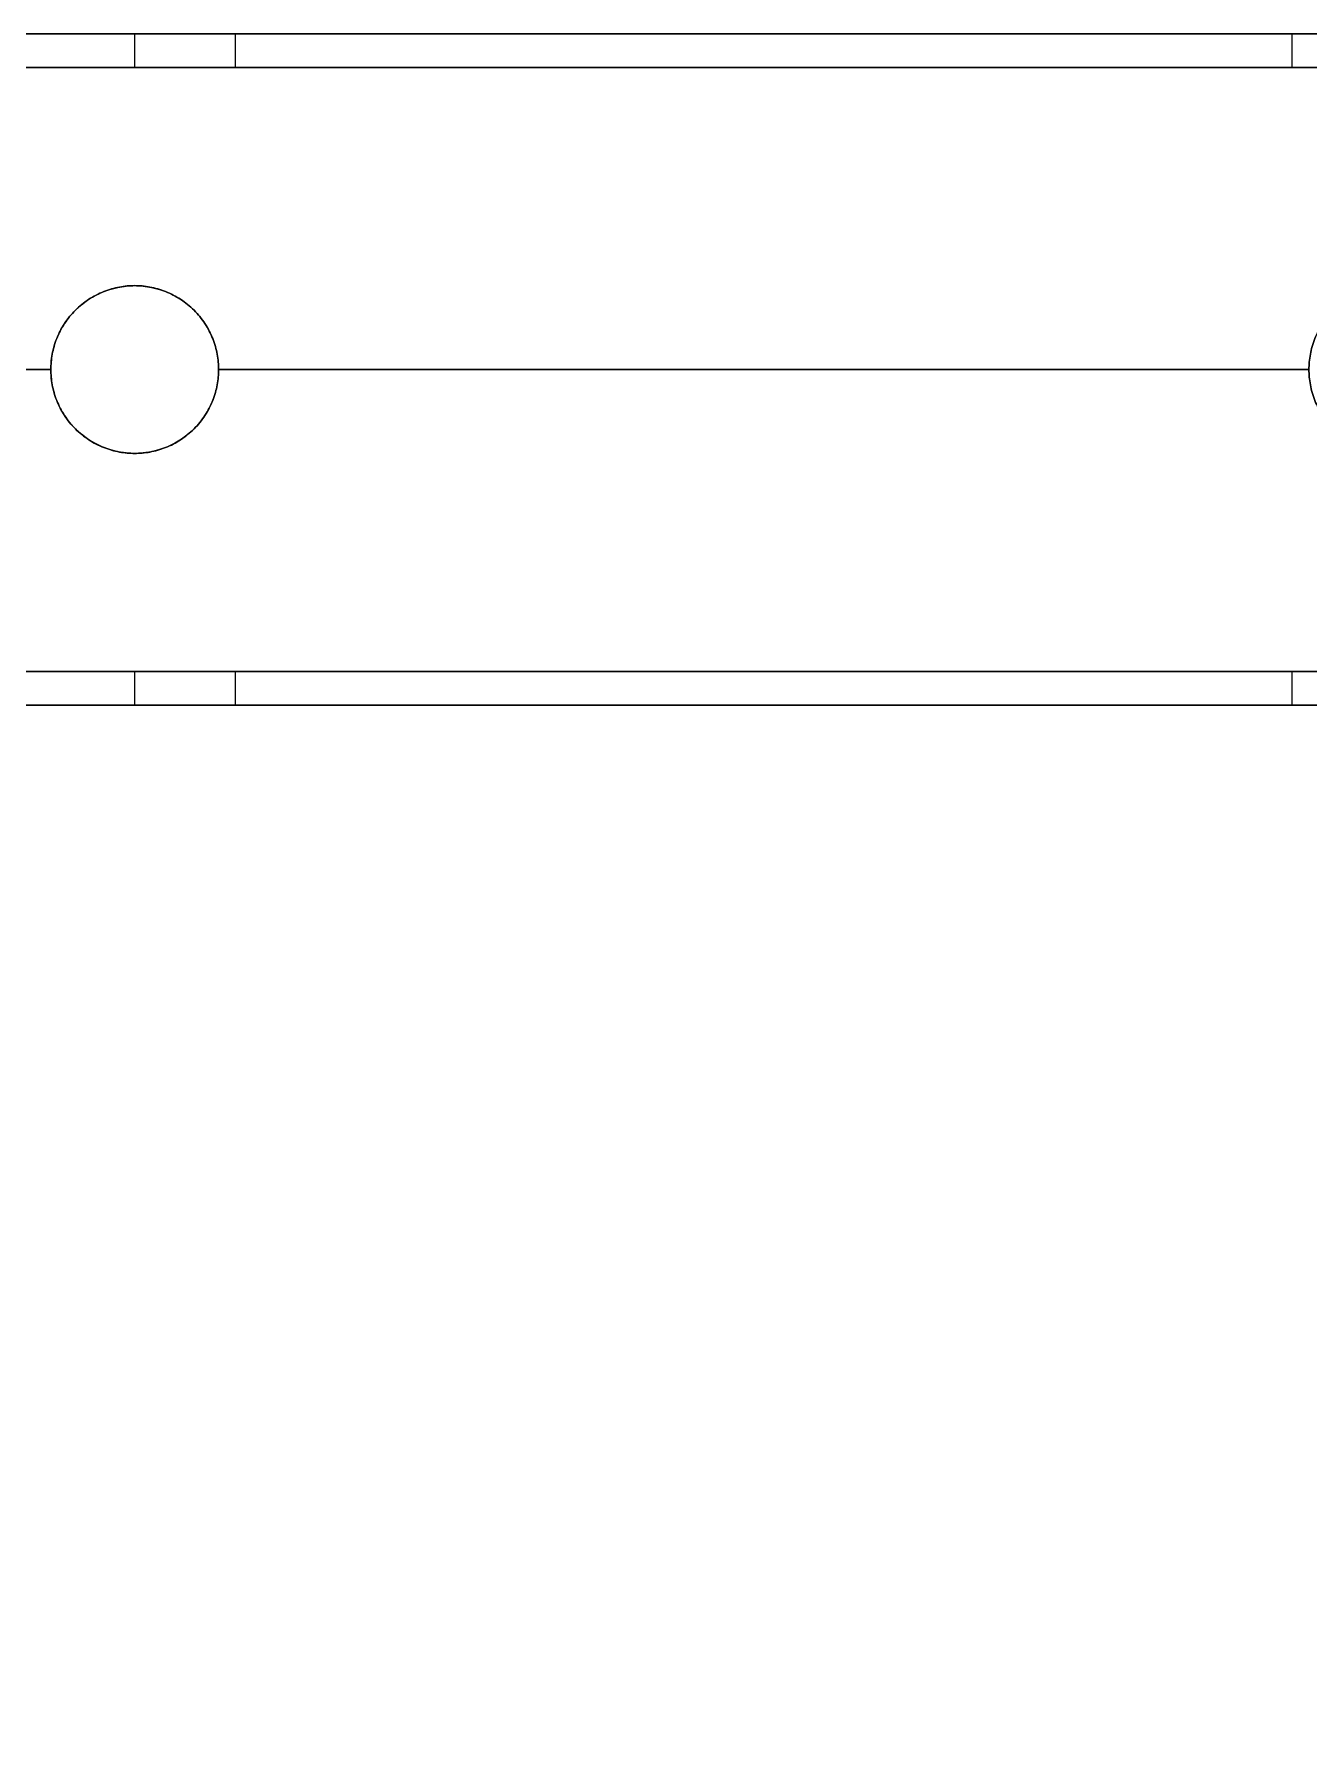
# Model space of a CAD drawing. Header units: millimetres. Extents: x -5956 to -4640, y -5088 to -3772.
# Drawn here: x -5866.6 to -5790.6, y -3873.4 to -3771.9 of the extents above; entities that cross this region are included whole.
import ezdxf

# ---------------------------------------------------------------- set-up
doc = ezdxf.new("R2010")
doc.units = ezdxf.units.MM
doc.header["$MEASUREMENT"] = 0
doc.layers.add('staal', color=5, linetype='Continuous', true_color=0x0000ff)

msp = doc.modelspace()

# ---------------------------------------------------------------- linework, layer by layer
at = {"layer": 'staal'}
for p, q in [((-5860.61, -3773.89, 1647.01), (-5860.61, -3771.89, 1647.01)), ((-5860.61, -3773.89, 1635.01), (-5860.61, -3771.89, 1635.01)), ((-5860.61, -3773.89, -398.81), (-5860.61, -3771.89, -398.81)), ((-5860.61, -3773.89, -410.81), (-5860.61, -3771.89, -410.81)), ((-5854.61, -3773.89, 1641.01), (-5854.61, -3771.89, 1641.01)), ((-5854.61, -3773.89, -404.81), (-5854.61, -3771.89, -404.81)), ((-5791.61, -3773.89, 1641.01), (-5791.61, -3771.89, 1641.01)), ((-5791.61, -3773.89, -404.81), (-5791.61, -3771.89, -404.81)), ((-5860.61, -3786.89, 1659.01), (-5860.61, -3786.89, 1661.01)), ((-5860.61, -3786.89, 1621.01), (-5860.61, -3786.89, 1623.01)), ((-5860.61, -3786.89, -386.81), (-5860.61, -3786.89, -384.81)), ((-5860.61, -3786.89, -424.81), (-5860.61, -3786.89, -422.81)), ((-5865.61, -3791.89, 1659.01), (-5865.61, -3791.89, 1661.01)), ((-5865.61, -3791.89, 1621.01), (-5865.61, -3791.89, 1623.01)), ((-5865.61, -3791.89, -386.81), (-5865.61, -3791.89, -384.81)), ((-5865.61, -3791.89, -424.81), (-5865.61, -3791.89, -422.81)), ((-5855.61, -3791.89, 1659.01), (-5855.61, -3791.89, 1661.01)), ((-5855.61, -3791.89, 1621.01), (-5855.61, -3791.89, 1623.01)), ((-5855.61, -3791.89, -386.81), (-5855.61, -3791.89, -384.81)), ((-5855.61, -3791.89, -424.81), (-5855.61, -3791.89, -422.81)), ((-5860.61, -3796.89, 1621.01), (-5860.61, -3796.89, 1623.01)), ((-5860.61, -3796.89, 1659.01), (-5860.61, -3796.89, 1661.01)), ((-5860.61, -3796.89, -424.81), (-5860.61, -3796.89, -422.81)), ((-5860.61, -3796.89, -386.81), (-5860.61, -3796.89, -384.81)), ((-5860.61, -3811.89, 1647.01), (-5860.61, -3809.89, 1647.01)), ((-5860.61, -3811.89, 1635.01), (-5860.61, -3809.89, 1635.01)), ((-5860.61, -3811.89, -398.81), (-5860.61, -3809.89, -398.81)), ((-5860.61, -3811.89, -410.81), (-5860.61, -3809.89, -410.81)), ((-5854.61, -3811.89, 1641.01), (-5854.61, -3809.89, 1641.01)), ((-5854.61, -3811.89, -404.81), (-5854.61, -3809.89, -404.81)), ((-5791.61, -3811.89, 1641.01), (-5791.61, -3809.89, 1641.01)), ((-5791.61, -3811.89, -404.81), (-5791.61, -3809.89, -404.81))]:
    msp.add_line(p, q, dxfattribs=at)
for points in [[(-4640.11, -5087.89), (-5956.11, -5087.89), (-5956.11, -3771.89), (-4640.11, -3771.89)], [(-4680.11, -5047.89), (-5916.11, -5047.89), (-5916.11, -3811.89), (-4680.11, -3811.89)]]:
    msp.add_lwpolyline(points, close=True, dxfattribs=at)
for centre in [(-5860.61, -3791.89, 1621.01), (-5860.61, -3791.89, 1660.01), (-5860.61, -3791.89, 1622.01), (-5860.61, -3791.89, -424.81), (-5860.61, -3791.89, -385.81), (-5860.61, -3791.89, -423.81)]:
    msp.add_circle(centre, 5, dxfattribs=at)
for points in [[(-4640.11, -3771.89, 1621.01), (-5298.11, -3771.89, 1621.01), (-5956.11, -3771.89, 1621.01)], [(-4640.11, -3771.89, 1661.01), (-5298.11, -3771.89, 1661.01), (-5956.11, -3771.89, 1661.01)], [(-5956.11, -3771.89, -424.81), (-5298.11, -3771.89, -424.81), (-4640.11, -3771.89, -424.81)], [(-5956.11, -3771.89, -384.81), (-5298.11, -3771.89, -384.81), (-4640.11, -3771.89, -384.81)], [(-5791.61, -3771.89, 1641.01), (-5823.11, -3771.89, 1641.01), (-5854.61, -3771.89, 1641.01)], [(-5854.61, -3771.89, -404.81), (-5823.11, -3771.89, -404.81), (-5791.61, -3771.89, -404.81)], [(-4642.11, -3773.89, 1659.01), (-5298.11, -3773.89, 1659.01), (-5954.11, -3773.89, 1659.01)], [(-4642.11, -3773.89, 1623.01), (-5298.11, -3773.89, 1623.01), (-5954.11, -3773.89, 1623.01)], [(-5954.11, -3773.89, -386.81), (-5298.11, -3773.89, -386.81), (-4642.11, -3773.89, -386.81)], [(-5954.11, -3773.89, -422.81), (-5298.11, -3773.89, -422.81), (-4642.11, -3773.89, -422.81)], [(-5791.61, -3773.89, 1641.01), (-5823.11, -3773.89, 1641.01), (-5854.61, -3773.89, 1641.01)], [(-5854.61, -3773.89, -404.81), (-5823.11, -3773.89, -404.81), (-5791.61, -3773.89, -404.81)], [(-5865.61, -3791.89, 1661.01), (-5900.86, -3791.89, 1661.01), (-5936.11, -3791.89, 1661.01)], [(-5865.61, -3791.89, 1659.01), (-5900.86, -3791.89, 1659.01), (-5936.11, -3791.89, 1659.01)], [(-5865.61, -3791.89, 1623.01), (-5900.86, -3791.89, 1623.01), (-5936.11, -3791.89, 1623.01)], [(-5865.61, -3791.89, 1621.01), (-5900.86, -3791.89, 1621.01), (-5936.11, -3791.89, 1621.01)], [(-5936.11, -3791.89, -384.81), (-5900.86, -3791.89, -384.81), (-5865.61, -3791.89, -384.81)], [(-5936.11, -3791.89, -386.81), (-5900.86, -3791.89, -386.81), (-5865.61, -3791.89, -386.81)], [(-5936.11, -3791.89, -422.81), (-5900.86, -3791.89, -422.81), (-5865.61, -3791.89, -422.81)], [(-5936.11, -3791.89, -424.81), (-5900.86, -3791.89, -424.81), (-5865.61, -3791.89, -424.81)], [(-5790.61, -3791.89, 1661.01), (-5823.11, -3791.89, 1661.01), (-5855.61, -3791.89, 1661.01)], [(-5790.61, -3791.89, 1659.01), (-5823.11, -3791.89, 1659.01), (-5855.61, -3791.89, 1659.01)], [(-5790.61, -3791.89, 1623.01), (-5823.11, -3791.89, 1623.01), (-5855.61, -3791.89, 1623.01)], [(-5790.61, -3791.89, 1621.01), (-5823.11, -3791.89, 1621.01), (-5855.61, -3791.89, 1621.01)], [(-5855.61, -3791.89, -384.81), (-5823.11, -3791.89, -384.81), (-5790.61, -3791.89, -384.81)], [(-5855.61, -3791.89, -386.81), (-5823.11, -3791.89, -386.81), (-5790.61, -3791.89, -386.81)], [(-5855.61, -3791.89, -422.81), (-5823.11, -3791.89, -422.81), (-5790.61, -3791.89, -422.81)], [(-5855.61, -3791.89, -424.81), (-5823.11, -3791.89, -424.81), (-5790.61, -3791.89, -424.81)], [(-4678.11, -3809.89, 1659.01), (-5298.11, -3809.89, 1659.01), (-5918.11, -3809.89, 1659.01)], [(-4678.11, -3809.89, 1623.01), (-5298.11, -3809.89, 1623.01), (-5918.11, -3809.89, 1623.01)], [(-5918.11, -3809.89, -386.81), (-5298.11, -3809.89, -386.81), (-4678.11, -3809.89, -386.81)], [(-5918.11, -3809.89, -422.81), (-5298.11, -3809.89, -422.81), (-4678.11, -3809.89, -422.81)], [(-5791.61, -3809.89, 1641.01), (-5823.11, -3809.89, 1641.01), (-5854.61, -3809.89, 1641.01)], [(-5854.61, -3809.89, -404.81), (-5823.11, -3809.89, -404.81), (-5791.61, -3809.89, -404.81)], [(-4680.11, -3811.89, 1621.01), (-5298.11, -3811.89, 1621.01), (-5916.11, -3811.89, 1621.01)], [(-4680.11, -3811.89, 1661.01), (-5298.11, -3811.89, 1661.01), (-5916.11, -3811.89, 1661.01)], [(-5916.11, -3811.89, -424.81), (-5298.11, -3811.89, -424.81), (-4680.11, -3811.89, -424.81)], [(-5916.11, -3811.89, -384.81), (-5298.11, -3811.89, -384.81), (-4680.11, -3811.89, -384.81)], [(-5791.61, -3811.89, 1641.01), (-5823.11, -3811.89, 1641.01), (-5854.61, -3811.89, 1641.01)], [(-5854.61, -3811.89, -404.81), (-5823.11, -3811.89, -404.81), (-5791.61, -3811.89, -404.81)]]:
    msp.add_open_spline(points, degree=2, dxfattribs=at)
for points, knots in [([(-5860.61, -3771.89, 1647.01), (-5866.61, -3771.89, 1647.01), (-5866.61, -3771.89, 1641.01), (-5866.61, -3771.89, 1635.01), (-5860.61, -3771.89, 1635.01), (-5854.61, -3771.89, 1635.01), (-5854.61, -3771.89, 1641.01), (-5854.61, -3771.89, 1647.01), (-5860.61, -3771.89, 1647.01)], [-31.415927, -31.415927, -31.415927, -23.561945, -23.561945, -15.707963, -15.707963, -7.853982, -7.853982, 0, 0, 0]), ([(-5860.61, -3771.89, -398.81), (-5854.61, -3771.89, -398.81), (-5854.61, -3771.89, -404.81), (-5854.61, -3771.89, -410.81), (-5860.61, -3771.89, -410.81), (-5866.61, -3771.89, -410.81), (-5866.61, -3771.89, -404.81), (-5866.61, -3771.89, -398.81), (-5860.61, -3771.89, -398.81)], [-31.415927, -31.415927, -31.415927, -23.561945, -23.561945, -15.707963, -15.707963, -7.853982, -7.853982, 0, 0, 0]), ([(-5785.61, -3771.89, 1647.01), (-5791.61, -3771.89, 1647.01), (-5791.61, -3771.89, 1641.01), (-5791.61, -3771.89, 1635.01), (-5785.61, -3771.89, 1635.01), (-5779.61, -3771.89, 1635.01), (-5779.61, -3771.89, 1641.01), (-5779.61, -3771.89, 1647.01), (-5785.61, -3771.89, 1647.01)], [-31.415927, -31.415927, -31.415927, -23.561945, -23.561945, -15.707963, -15.707963, -7.853982, -7.853982, 0, 0, 0]), ([(-5785.61, -3771.89, -398.81), (-5779.61, -3771.89, -398.81), (-5779.61, -3771.89, -404.81), (-5779.61, -3771.89, -410.81), (-5785.61, -3771.89, -410.81), (-5791.61, -3771.89, -410.81), (-5791.61, -3771.89, -404.81), (-5791.61, -3771.89, -398.81), (-5785.61, -3771.89, -398.81)], [-31.415927, -31.415927, -31.415927, -23.561945, -23.561945, -15.707963, -15.707963, -7.853982, -7.853982, 0, 0, 0]), ([(-5860.61, -3773.89, 1647.01), (-5854.61, -3773.89, 1647.01), (-5854.61, -3773.89, 1641.01), (-5854.61, -3773.89, 1635.01), (-5860.61, -3773.89, 1635.01), (-5866.61, -3773.89, 1635.01), (-5866.61, -3773.89, 1641.01), (-5866.61, -3773.89, 1647.01), (-5860.61, -3773.89, 1647.01)], [0, 0, 0, 7.853982, 7.853982, 15.707963, 15.707963, 23.561945, 23.561945, 31.415927, 31.415927, 31.415927]), ([(-5860.61, -3773.89, -398.81), (-5866.61, -3773.89, -398.81), (-5866.61, -3773.89, -404.81), (-5866.61, -3773.89, -410.81), (-5860.61, -3773.89, -410.81), (-5854.61, -3773.89, -410.81), (-5854.61, -3773.89, -404.81), (-5854.61, -3773.89, -398.81), (-5860.61, -3773.89, -398.81)], [0, 0, 0, 7.853982, 7.853982, 15.707963, 15.707963, 23.561945, 23.561945, 31.415927, 31.415927, 31.415927]), ([(-5785.61, -3773.89, 1647.01), (-5779.61, -3773.89, 1647.01), (-5779.61, -3773.89, 1641.01), (-5779.61, -3773.89, 1635.01), (-5785.61, -3773.89, 1635.01), (-5791.61, -3773.89, 1635.01), (-5791.61, -3773.89, 1641.01), (-5791.61, -3773.89, 1647.01), (-5785.61, -3773.89, 1647.01)], [0, 0, 0, 7.853982, 7.853982, 15.707963, 15.707963, 23.561945, 23.561945, 31.415927, 31.415927, 31.415927]), ([(-5785.61, -3773.89, -398.81), (-5791.61, -3773.89, -398.81), (-5791.61, -3773.89, -404.81), (-5791.61, -3773.89, -410.81), (-5785.61, -3773.89, -410.81), (-5779.61, -3773.89, -410.81), (-5779.61, -3773.89, -404.81), (-5779.61, -3773.89, -398.81), (-5785.61, -3773.89, -398.81)], [0, 0, 0, 7.853982, 7.853982, 15.707963, 15.707963, 23.561945, 23.561945, 31.415927, 31.415927, 31.415927]), ([(-5860.61, -3796.89, 1661.01), (-5865.61, -3796.89, 1661.01), (-5865.61, -3791.89, 1661.01), (-5865.61, -3786.89, 1661.01), (-5860.61, -3786.89, 1661.01), (-5855.61, -3786.89, 1661.01), (-5855.61, -3791.89, 1661.01), (-5855.61, -3796.89, 1661.01), (-5860.61, -3796.89, 1661.01)], [-31.415927, -31.415927, -31.415927, -23.561945, -23.561945, -15.707963, -15.707963, -7.853982, -7.853982, 0, 0, 0]), ([(-5860.61, -3796.89, 1659.01), (-5855.61, -3796.89, 1659.01), (-5855.61, -3791.89, 1659.01), (-5855.61, -3786.89, 1659.01), (-5860.61, -3786.89, 1659.01), (-5865.61, -3786.89, 1659.01), (-5865.61, -3791.89, 1659.01), (-5865.61, -3796.89, 1659.01), (-5860.61, -3796.89, 1659.01)], [0, 0, 0, 7.853982, 7.853982, 15.707963, 15.707963, 23.561945, 23.561945, 31.415927, 31.415927, 31.415927]), ([(-5860.61, -3796.89, 1623.01), (-5865.61, -3796.89, 1623.01), (-5865.61, -3791.89, 1623.01), (-5865.61, -3786.89, 1623.01), (-5860.61, -3786.89, 1623.01), (-5855.61, -3786.89, 1623.01), (-5855.61, -3791.89, 1623.01), (-5855.61, -3796.89, 1623.01), (-5860.61, -3796.89, 1623.01)], [-31.415927, -31.415927, -31.415927, -23.561945, -23.561945, -15.707963, -15.707963, -7.853982, -7.853982, 0, 0, 0]), ([(-5860.61, -3796.89, -384.81), (-5855.61, -3796.89, -384.81), (-5855.61, -3791.89, -384.81), (-5855.61, -3786.89, -384.81), (-5860.61, -3786.89, -384.81), (-5865.61, -3786.89, -384.81), (-5865.61, -3791.89, -384.81), (-5865.61, -3796.89, -384.81), (-5860.61, -3796.89, -384.81)], [-31.415927, -31.415927, -31.415927, -23.561945, -23.561945, -15.707963, -15.707963, -7.853982, -7.853982, 0, 0, 0]), ([(-5860.61, -3796.89, -386.81), (-5865.61, -3796.89, -386.81), (-5865.61, -3791.89, -386.81), (-5865.61, -3786.89, -386.81), (-5860.61, -3786.89, -386.81), (-5855.61, -3786.89, -386.81), (-5855.61, -3791.89, -386.81), (-5855.61, -3796.89, -386.81), (-5860.61, -3796.89, -386.81)], [0, 0, 0, 7.853982, 7.853982, 15.707963, 15.707963, 23.561945, 23.561945, 31.415927, 31.415927, 31.415927]), ([(-5860.61, -3796.89, -422.81), (-5855.61, -3796.89, -422.81), (-5855.61, -3791.89, -422.81), (-5855.61, -3786.89, -422.81), (-5860.61, -3786.89, -422.81), (-5865.61, -3786.89, -422.81), (-5865.61, -3791.89, -422.81), (-5865.61, -3796.89, -422.81), (-5860.61, -3796.89, -422.81)], [-31.415927, -31.415927, -31.415927, -23.561945, -23.561945, -15.707963, -15.707963, -7.853982, -7.853982, 0, 0, 0]), ([(-5785.61, -3796.89, 1661.01), (-5790.61, -3796.89, 1661.01), (-5790.61, -3791.89, 1661.01), (-5790.61, -3786.89, 1661.01), (-5785.61, -3786.89, 1661.01), (-5780.61, -3786.89, 1661.01), (-5780.61, -3791.89, 1661.01), (-5780.61, -3796.89, 1661.01), (-5785.61, -3796.89, 1661.01)], [-31.415927, -31.415927, -31.415927, -23.561945, -23.561945, -15.707963, -15.707963, -7.853982, -7.853982, 0, 0, 0]), ([(-5785.61, -3796.89, 1659.01), (-5780.61, -3796.89, 1659.01), (-5780.61, -3791.89, 1659.01), (-5780.61, -3786.89, 1659.01), (-5785.61, -3786.89, 1659.01), (-5790.61, -3786.89, 1659.01), (-5790.61, -3791.89, 1659.01), (-5790.61, -3796.89, 1659.01), (-5785.61, -3796.89, 1659.01)], [0, 0, 0, 7.853982, 7.853982, 15.707963, 15.707963, 23.561945, 23.561945, 31.415927, 31.415927, 31.415927]), ([(-5785.61, -3796.89, 1623.01), (-5790.61, -3796.89, 1623.01), (-5790.61, -3791.89, 1623.01), (-5790.61, -3786.89, 1623.01), (-5785.61, -3786.89, 1623.01), (-5780.61, -3786.89, 1623.01), (-5780.61, -3791.89, 1623.01), (-5780.61, -3796.89, 1623.01), (-5785.61, -3796.89, 1623.01)], [-31.415927, -31.415927, -31.415927, -23.561945, -23.561945, -15.707963, -15.707963, -7.853982, -7.853982, 0, 0, 0]), ([(-5860.61, -3809.89, 1647.01), (-5866.61, -3809.89, 1647.01), (-5866.61, -3809.89, 1641.01), (-5866.61, -3809.89, 1635.01), (-5860.61, -3809.89, 1635.01), (-5854.61, -3809.89, 1635.01), (-5854.61, -3809.89, 1641.01), (-5854.61, -3809.89, 1647.01), (-5860.61, -3809.89, 1647.01)], [-31.415927, -31.415927, -31.415927, -23.561945, -23.561945, -15.707963, -15.707963, -7.853982, -7.853982, 0, 0, 0]), ([(-5860.61, -3809.89, -398.81), (-5854.61, -3809.89, -398.81), (-5854.61, -3809.89, -404.81), (-5854.61, -3809.89, -410.81), (-5860.61, -3809.89, -410.81), (-5866.61, -3809.89, -410.81), (-5866.61, -3809.89, -404.81), (-5866.61, -3809.89, -398.81), (-5860.61, -3809.89, -398.81)], [-31.415927, -31.415927, -31.415927, -23.561945, -23.561945, -15.707963, -15.707963, -7.853982, -7.853982, 0, 0, 0]), ([(-5785.61, -3809.89, 1647.01), (-5791.61, -3809.89, 1647.01), (-5791.61, -3809.89, 1641.01), (-5791.61, -3809.89, 1635.01), (-5785.61, -3809.89, 1635.01), (-5779.61, -3809.89, 1635.01), (-5779.61, -3809.89, 1641.01), (-5779.61, -3809.89, 1647.01), (-5785.61, -3809.89, 1647.01)], [-31.415927, -31.415927, -31.415927, -23.561945, -23.561945, -15.707963, -15.707963, -7.853982, -7.853982, 0, 0, 0]), ([(-5785.61, -3809.89, -398.81), (-5779.61, -3809.89, -398.81), (-5779.61, -3809.89, -404.81), (-5779.61, -3809.89, -410.81), (-5785.61, -3809.89, -410.81), (-5791.61, -3809.89, -410.81), (-5791.61, -3809.89, -404.81), (-5791.61, -3809.89, -398.81), (-5785.61, -3809.89, -398.81)], [-31.415927, -31.415927, -31.415927, -23.561945, -23.561945, -15.707963, -15.707963, -7.853982, -7.853982, 0, 0, 0]), ([(-5860.61, -3811.89, 1647.01), (-5854.61, -3811.89, 1647.01), (-5854.61, -3811.89, 1641.01), (-5854.61, -3811.89, 1635.01), (-5860.61, -3811.89, 1635.01), (-5866.61, -3811.89, 1635.01), (-5866.61, -3811.89, 1641.01), (-5866.61, -3811.89, 1647.01), (-5860.61, -3811.89, 1647.01)], [0, 0, 0, 7.853982, 7.853982, 15.707963, 15.707963, 23.561945, 23.561945, 31.415927, 31.415927, 31.415927]), ([(-5860.61, -3811.89, -398.81), (-5866.61, -3811.89, -398.81), (-5866.61, -3811.89, -404.81), (-5866.61, -3811.89, -410.81), (-5860.61, -3811.89, -410.81), (-5854.61, -3811.89, -410.81), (-5854.61, -3811.89, -404.81), (-5854.61, -3811.89, -398.81), (-5860.61, -3811.89, -398.81)], [0, 0, 0, 7.853982, 7.853982, 15.707963, 15.707963, 23.561945, 23.561945, 31.415927, 31.415927, 31.415927]), ([(-5785.61, -3811.89, 1647.01), (-5779.61, -3811.89, 1647.01), (-5779.61, -3811.89, 1641.01), (-5779.61, -3811.89, 1635.01), (-5785.61, -3811.89, 1635.01), (-5791.61, -3811.89, 1635.01), (-5791.61, -3811.89, 1641.01), (-5791.61, -3811.89, 1647.01), (-5785.61, -3811.89, 1647.01)], [0, 0, 0, 7.853982, 7.853982, 15.707963, 15.707963, 23.561945, 23.561945, 31.415927, 31.415927, 31.415927]), ([(-5785.61, -3811.89, -398.81), (-5791.61, -3811.89, -398.81), (-5791.61, -3811.89, -404.81), (-5791.61, -3811.89, -410.81), (-5785.61, -3811.89, -410.81), (-5779.61, -3811.89, -410.81), (-5779.61, -3811.89, -404.81), (-5779.61, -3811.89, -398.81), (-5785.61, -3811.89, -398.81)], [0, 0, 0, 7.853982, 7.853982, 15.707963, 15.707963, 23.561945, 23.561945, 31.415927, 31.415927, 31.415927])]:
    msp.add_rational_spline(points, [1, 0.707106781187, 1, 0.707106781187, 1, 0.707106781187, 1, 0.707106781187, 1], degree=2, knots=knots, dxfattribs=at)

doc.saveas('drawing.dxf')
